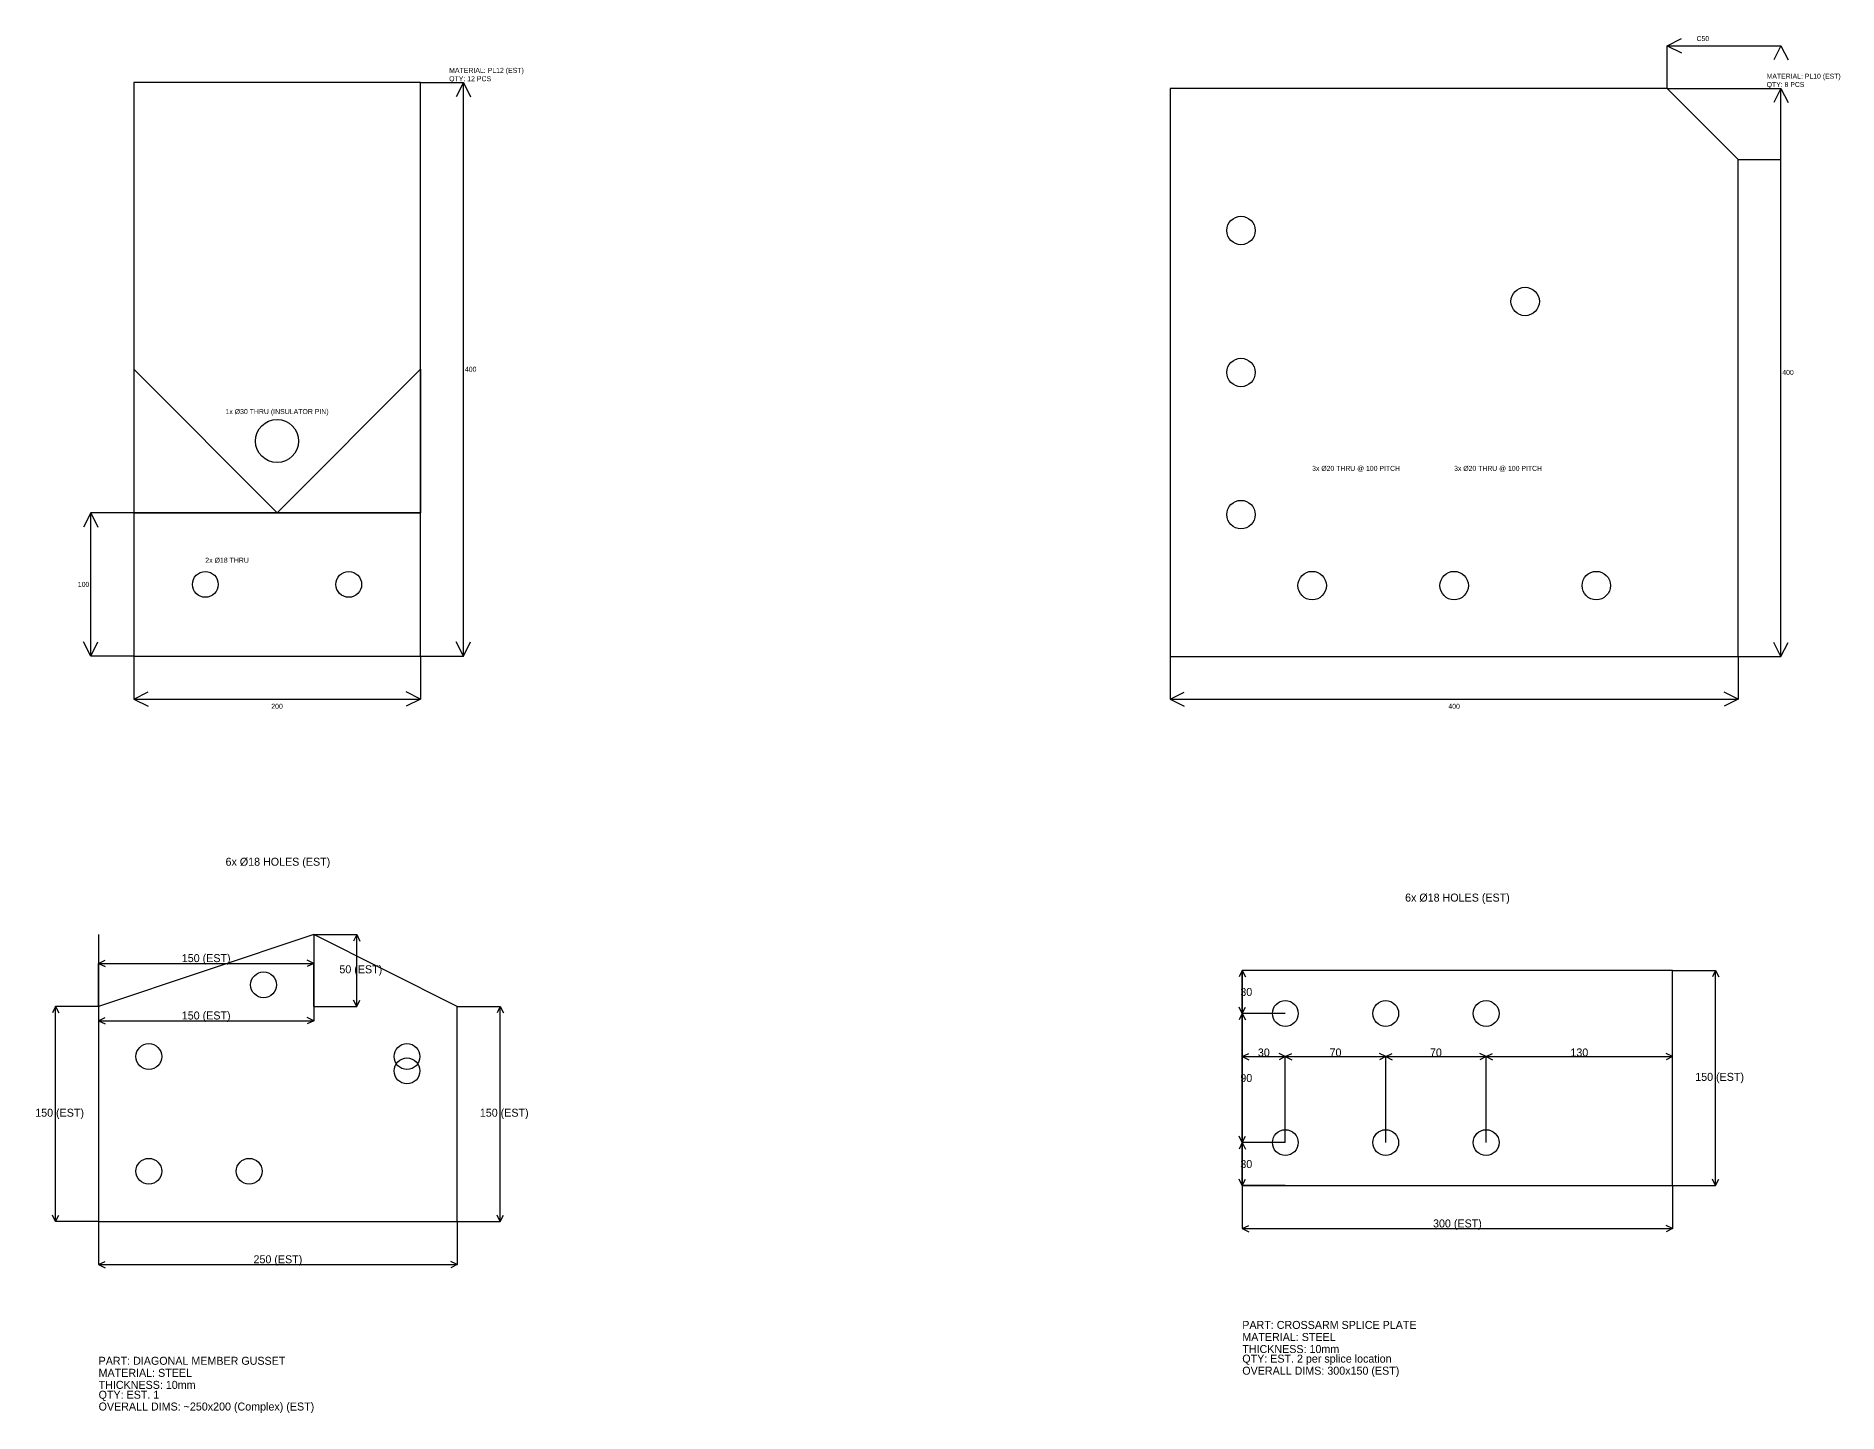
# Model space of a CAD drawing. Header units: millimetres. Extents: x 140 to 2325, y -1031 to 441.
# Drawn here: x 1069 to 2325, y -1031 to -70 of the extents above; entities that cross this region are included whole.
import ezdxf

# ---------------------------------------------------------------- set-up
doc = ezdxf.new("R2010")
doc.units = ezdxf.units.MM

msp = doc.modelspace()

# ---------------------------------------------------------------- linework, layer by layer
at = {"layer": 'DIMENSION'}
for p, q in [((2205.9, -77.2), (2215.8, -72.2)), ((2205.9, -106.9), (2205.9, -77.2)), ((2205.9, -77.2), (2285.1, -77.2)), ((2205.9, -77.2), (2215.8, -82.1)), ((2285.1, -77.2), (2280.2, -87.1)), ((2285.1, -77.2), (2290.1, -87.1)), ((1336.6, -102.9), (1366.6, -102.9)), ((1366.6, -102.9), (1361.6, -112.9)), ((1366.6, -502.8), (1366.6, -102.9)), ((1366.6, -102.9), (1371.6, -112.9)), ((2205.9, -106.9), (2285.1, -106.9)), ((2285.1, -106.9), (2280.2, -116.8)), ((2285.1, -503.1), (2285.1, -106.9)), ((2285.1, -106.9), (2290.1, -116.8)), ((2255.4, -156.4), (2285.1, -156.4)), ((1106.7, -402.8), (1101.7, -412.8)), ((1106.7, -502.8), (1106.7, -402.8)), ((1136.7, -402.8), (1106.7, -402.8)), ((1106.7, -402.8), (1111.7, -412.8)), ((1106.7, -502.8), (1101.7, -492.8)), ((1106.7, -502.8), (1111.7, -492.8)), ((1366.6, -502.8), (1361.6, -492.8)), ((1366.6, -502.8), (1371.6, -492.8)), ((2285.1, -503.1), (2280.2, -493.2)), ((2285.1, -503.1), (2290.1, -493.2)), ((1136.7, -502.8), (1106.7, -502.8)), ((1136.7, -502.8), (1136.7, -532.8)), ((1336.6, -502.8), (1366.6, -502.8)), ((1336.6, -502.8), (1336.6, -532.8)), ((1859.2, -503.1), (1859.2, -532.8)), ((2255.4, -503.1), (2255.4, -532.8)), ((2255.4, -503.1), (2285.1, -503.1)), ((1136.7, -532.8), (1146.7, -527.8)), ((1136.7, -532.8), (1336.6, -532.8)), ((1136.7, -532.8), (1146.7, -537.8)), ((1336.6, -532.8), (1326.6, -527.8)), ((1336.6, -532.8), (1326.6, -537.8)), ((1859.2, -532.8), (1869.1, -527.9)), ((1859.2, -532.8), (2255.4, -532.8)), ((1859.2, -532.8), (1869.1, -537.8)), ((2255.4, -532.8), (2245.5, -527.9)), ((2255.4, -532.8), (2245.5, -537.8)), ((1112.2, -697), (1112.2, -757)), ((1262.2, -697), (1292.2, -697)), ((1262.2, -697), (1262.2, -757)), ((1292.2, -697), (1290, -701.5)), ((1292.2, -747), (1292.2, -697)), ((1292.2, -697), (1294.4, -701.5)), ((1112.2, -717), (1116.7, -714.8)), ((1262.2, -717), (1257.7, -714.8)), ((1112.2, -747), (1112.2, -717)), ((1112.2, -717), (1262.2, -717)), ((1112.2, -717), (1116.7, -719.3)), ((1262.2, -717), (1257.7, -719.3)), ((1262.2, -747), (1262.2, -717)), ((1909.6, -722), (1907.4, -726.5)), ((1939.6, -722), (1909.6, -722)), ((1909.6, -752), (1909.6, -722)), ((1909.6, -722), (1911.9, -726.5)), ((2209.6, -722), (2239.6, -722)), ((2239.6, -722), (2237.4, -726.5)), ((2239.6, -872), (2239.6, -722)), ((2239.6, -722), (2241.9, -726.5)), ((1082.2, -747), (1080, -751.5)), ((1112.2, -747), (1082.2, -747)), ((1082.2, -897), (1082.2, -747)), ((1082.2, -747), (1084.4, -751.5)), ((1262.2, -747), (1292.2, -747)), ((1292.2, -747), (1290, -742.6)), ((1292.2, -747), (1294.4, -742.6)), ((1362.2, -747), (1392.2, -747)), ((1392.2, -747), (1390, -751.5)), ((1392.2, -897), (1392.2, -747)), ((1392.2, -747), (1394.4, -751.5)), ((1909.6, -752), (1907.4, -747.6)), ((1909.6, -752), (1907.4, -756.5)), ((1909.6, -752), (1911.9, -747.6)), ((1939.6, -752), (1909.6, -752)), ((1909.6, -842), (1909.6, -752)), ((1909.6, -752), (1911.9, -756.5)), ((1939.6, -752), (1909.6, -752)), ((1112.2, -757), (1116.7, -754.8)), ((1112.2, -757), (1262.2, -757)), ((1112.2, -757), (1116.7, -759.3)), ((1262.2, -757), (1257.7, -754.8)), ((1262.2, -757), (1257.7, -759.3)), ((1909.6, -782), (1914.1, -779.8)), ((1909.6, -842), (1909.6, -782)), ((1909.6, -782), (1939.6, -782)), ((1909.6, -782), (1914.1, -784.3)), ((1939.6, -782), (1935.2, -779.8)), ((1939.6, -782), (1935.2, -784.3)), ((1939.6, -782), (1944.1, -779.8)), ((1939.6, -842), (1939.6, -782)), ((1939.6, -842), (1939.6, -782)), ((1939.6, -782), (2009.6, -782)), ((1939.6, -782), (1944.1, -784.3)), ((2009.6, -782), (2005.2, -779.8)), ((2009.6, -782), (2005.2, -784.3)), ((2009.6, -782), (2014.1, -779.8)), ((2009.6, -842), (2009.6, -782)), ((2009.6, -842), (2009.6, -782)), ((2009.6, -782), (2079.6, -782)), ((2009.6, -782), (2014.1, -784.3)), ((2079.6, -782), (2075.2, -779.8)), ((2079.6, -782), (2075.2, -784.3)), ((2079.6, -782), (2084.1, -779.8)), ((2079.6, -842), (2079.6, -782)), ((2079.6, -842), (2079.6, -782)), ((2079.6, -782), (2209.6, -782)), ((2079.6, -782), (2084.1, -784.3)), ((2209.6, -782), (2205.2, -779.8)), ((2209.6, -782), (2205.2, -784.3)), ((2209.6, -842), (2209.6, -782)), ((1909.6, -842), (1907.4, -837.6)), ((1909.6, -842), (1911.9, -837.6)), ((1909.6, -842), (1907.4, -846.5)), ((1939.6, -842), (1909.6, -842)), ((1909.6, -872), (1909.6, -842)), ((1909.6, -842), (1911.9, -846.5)), ((1939.6, -842), (1909.6, -842)), ((1909.6, -872), (1907.4, -867.6)), ((1909.6, -872), (1911.9, -867.6)), ((1909.6, -872), (1909.6, -902)), ((1939.6, -872), (1909.6, -872)), ((2209.6, -872), (2209.6, -902)), ((2209.6, -872), (2239.6, -872)), ((2239.6, -872), (2237.4, -867.6)), ((2239.6, -872), (2241.9, -867.6)), ((1082.2, -897), (1080, -892.6)), ((1082.2, -897), (1084.4, -892.6)), ((1112.2, -897), (1082.2, -897)), ((1112.2, -897), (1112.2, -927)), ((1362.2, -897), (1362.2, -927)), ((1362.2, -897), (1392.2, -897)), ((1392.2, -897), (1390, -892.6)), ((1392.2, -897), (1394.4, -892.6)), ((1909.6, -902), (1914.1, -899.8)), ((1909.6, -902), (2209.6, -902)), ((1909.6, -902), (1914.1, -904.3)), ((2209.6, -902), (2205.2, -899.8)), ((2209.6, -902), (2205.2, -904.3)), ((1112.2, -927), (1116.7, -924.8)), ((1112.2, -927), (1362.2, -927)), ((1112.2, -927), (1116.7, -929.3)), ((1362.2, -927), (1357.7, -924.8)), ((1362.2, -927), (1357.7, -929.3))]:
    msp.add_line(p, q, dxfattribs=at)
at = {"layer": 'GEOMETRY'}
for points in [[(1136.7, -402.8), (1336.6, -402.8), (1336.6, -102.9), (1136.7, -102.9)], [(1859.2, -503.1), (2255.4, -503.1), (2255.4, -156.4), (2205.9, -106.9), (1859.2, -106.9)], [(1136.7, -402.8), (1236.6, -402.8), (1136.7, -302.8)], [(1336.6, -402.8), (1236.6, -402.8), (1336.6, -302.8)], [(1136.7, -502.8), (1336.6, -502.8), (1336.6, -402.8), (1136.7, -402.8)], [(1112.2, -897), (1362.2, -897), (1362.2, -747), (1262.2, -697), (1112.2, -747)], [(1909.6, -872), (2209.6, -872), (2209.6, -722), (1909.6, -722)]]:
    msp.add_lwpolyline(points, close=True, dxfattribs=at)
for centre, radius in [((1908.7, -206), 9.91), ((2106.8, -255.5), 9.91), ((1908.7, -305), 9.91), ((1236.6, -352.8), 15), ((1908.7, -404.1), 9.91), ((1186.6, -452.8), 9), ((1286.6, -452.8), 9), ((1958.3, -453.6), 9.91), ((2057.3, -453.6), 9.91), ((2156.4, -453.6), 9.91), ((1227.2, -732), 9), ((1939.6, -752), 9), ((2009.6, -752), 9), ((2079.6, -752), 9), ((1147.2, -782), 9), ((1327.2, -782), 9), ((1327.2, -792), 9), ((1939.6, -842), 9), ((2009.6, -842), 9), ((2079.6, -842), 9), ((1147.2, -862), 9), ((1217.2, -862), 9)]:
    msp.add_circle(centre, radius, dxfattribs=at)

# ---------------------------------------------------------------- texts
at = {"layer": 'ANNOTATION'}
for s, insert, char_height, attachment_point in [('C50', (2230.7, -72.2), 3.47, 5), ('MATERIAL: PL12 (EST)\\PQTY: 12 PCS', (1356.6, -102.9), 3.499, 7), ('MATERIAL: PL10 (EST)\\PQTY: 8 PCS', (2275.2, -106.9), 3.467, 7), ('400', (1371.6, -302.8), 3.5, 5), ('400', (2290.1, -305), 3.47, 5), ('1x Ø30 THRU (INSULATOR PIN)', (1236.6, -332.8), 3.499, 5), ('3x Ø20 THRU @ 100 PITCH', (1958.3, -374.3), 3.467, 7), ('3x Ø20 THRU @ 100 PITCH', (2057.3, -374.3), 3.467, 7), ('2x Ø18 THRU', (1186.6, -437.8), 3.499, 7), ('100', (1101.7, -452.8), 3.5, 5), ('200', (1236.6, -537.8), 3.5, 5), ('400', (2057.3, -537.8), 3.47, 5), ('6x Ø18 HOLES (EST)', (1237.2, -647), 5.58, 5), ('6x Ø18 HOLES (EST)', (2059.6, -672), 5.58, 5), ('150 (EST)', (1187.2, -714.2), 5.58, 5), ('50 (EST)', (1295, -722), 5.58, 5), ('30', (1912.4, -737), 5.58, 5), ('150 (EST)', (1187.2, -754.2), 5.58, 5), ('30', (1924.6, -779.2), 5.58, 5), ('70', (1974.6, -779.2), 5.58, 5), ('70', (2044.6, -779.2), 5.58, 5), ('130', (2144.6, -779.2), 5.58, 5), ('90', (1912.4, -797), 5.58, 5), ('150 (EST)', (2242.4, -797), 5.58, 5), ('150 (EST)', (1085, -822), 5.58, 5), ('150 (EST)', (1395, -822), 5.58, 5), ('30', (1912.4, -857), 5.58, 5), ('300 (EST)', (2059.6, -899.2), 5.58, 5), ('250 (EST)', (1237.2, -924.2), 5.58, 5), ('PART: CROSSARM SPLICE PLATE', (1909.6, -972), 5.58, 7), ('MATERIAL: STEEL', (1909.6, -980.4), 5.58, 7), ('PART: DIAGONAL MEMBER GUSSET', (1112.2, -997), 5.58, 7), ('THICKNESS: 10mm', (1909.6, -988.8), 5.58, 7), ('QTY: EST. 2 per splice location', (1909.6, -997.1), 5.58, 7), ('MATERIAL: STEEL', (1112.2, -1005.4), 5.58, 7), ('OVERALL DIMS: 300x150 (EST)', (1909.6, -1005.5), 5.58, 7), ('THICKNESS: 10mm', (1112.2, -1013.8), 5.58, 7), ('QTY: EST. 1', (1112.2, -1022.1), 5.58, 7), ('OVERALL DIMS: ~250x200 (Complex) (EST)', (1112.2, -1030.5), 5.58, 7)]:
    msp.add_mtext(s, dxfattribs=dict(at, insert=insert, char_height=char_height, attachment_point=attachment_point))

doc.saveas('drawing.dxf')
